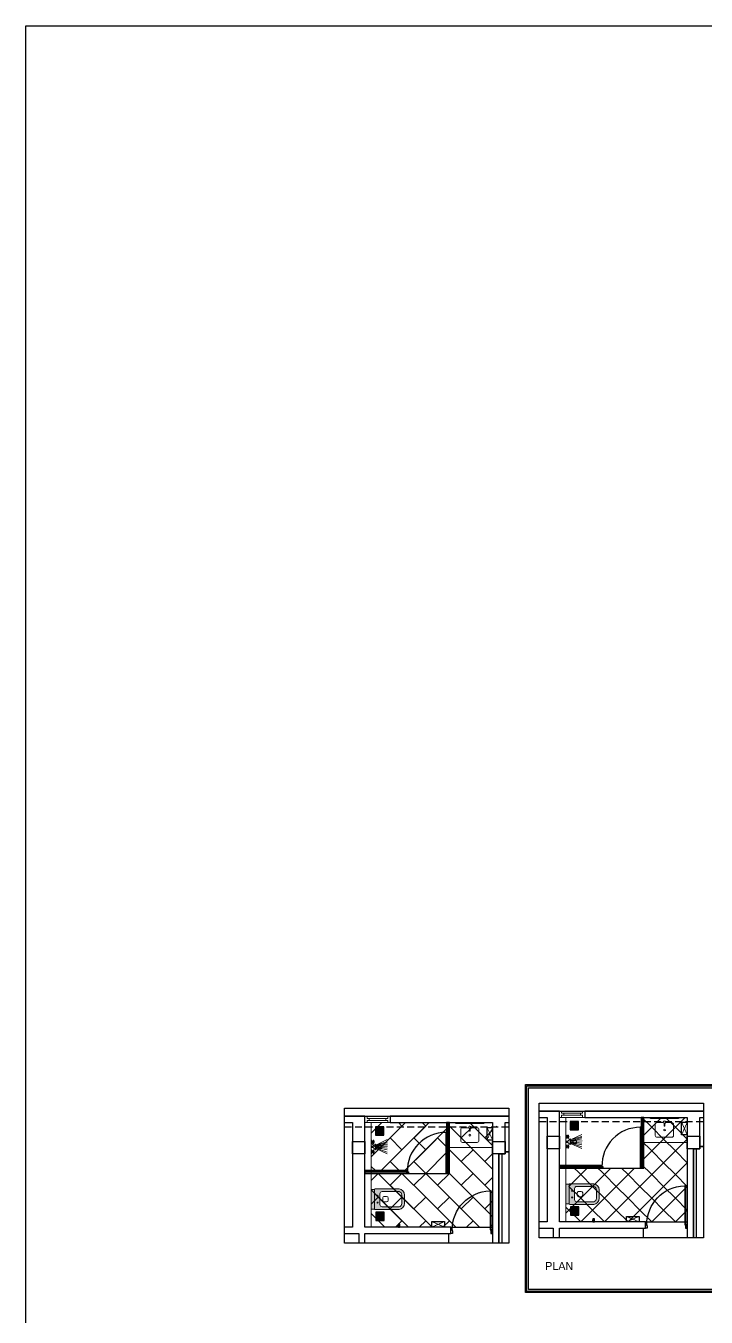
# Model space of a CAD drawing. Header units: millimetres. Extents: x 56222 to 3066687, y -650199 to -121287.
# Drawn here: x 155067 to 155554, y -180417 to -179491 of the extents above; entities that cross this region are included whole.
import ezdxf

# ---------------------------------------------------------------- set-up
doc = ezdxf.new("R2010")
doc.units = ezdxf.units.MM
doc.header["$MEASUREMENT"] = 0
for name, pattern in [('DASHED', [0.75, 0.5, -0.25]), ('DASHED2', [0.375, 0.25, -0.125]), ('HIDDEN', [0.375, 0.25, -0.125])]:
    doc.linetypes.add(name, pattern=pattern)
for name, color, linetype in [('AR DOOR', 40, 'Continuous'), ('AR ELE-5', 134, 'Continuous'), ('SANIT', 232, 'Continuous'), ('WC-DET', 8, 'Continuous')]:
    doc.layers.add(name, color=color, linetype=linetype)
for name, color, linetype, lineweight in [('BEAM', 160, 'HIDDEN', 25), ('COLUMN', 1, 'Continuous', 30), ('dim05', 1, 'Continuous', 13), ('el', 7, 'Continuous', 20), ('ELEC-wires', 1, 'DASHED2', 13), ('ELEVATION', 250, 'Continuous', 9), ('FIRST FLOOR', 7, 'Continuous', 9), ('FIRST FLOOR ( DW_RAIL )', 7, 'Continuous', 9), ('FIRST FLOOR_( PLine )_', 251, 'Continuous', 30), ('FURNITURE', 32, 'Continuous', 9), ('NAME PLATE', 7, 'Continuous', 25), ('sec. mark', 5, 'Continuous', 25), ('TILE', 14, 'Continuous', 9), ('UTILITY', 48, 'Continuous', 9), ('XX~SLAB ( BEAM )~ ( DIM )', 7, 'Continuous', 9)]:
    doc.layers.add(name, color=color, linetype=linetype, lineweight=lineweight)
doc.layers.add('hatch', color=253, linetype='Continuous', lineweight=0, transparency=0.4)
doc.layers.add('XX~SLAB ( PLINE )', color=251, linetype='Continuous', plot=False)
doc.styles.add('DATE', font='swissc.ttf', dxfattribs={"height": 6.75})

# ---------------------------------------------------------------- blocks, each defined once
blk = doc.blocks.new('6616')
at = {"color": 242, "linetype": 'DASHED', "true_color": 0xcd2027}
for p, q in [((386784.79, -36915.77), (386775.78, -36911.78)), ((386784.79, -36911.78), (386775.78, -36915.77))]:
    blk.add_line(p, q, dxfattribs=at)
at = {"layer": 'ELEC-wires', "color": 5, "linetype": 'ByBlock', "lineweight": 30, "ltscale": 4}
blk.add_lwpolyline([(386775.78, -36911.78), (386784.79, -36911.78), (386784.79, -36915.77), (386775.78, -36915.77)], close=True, dxfattribs=at)
blk = doc.blocks.new('*U19')
for points in [[(-1160, 0), (-1120, 0), (-1120, 30), (-1110, 30), (-1110, 100), (-1160, 100)], [(0, 0), (0, -1120), (-30, -1120), (-30, 0)], [(40, 0), (0, 0), (0, 30), (-10, 30), (-10, 100), (40, 100)]]:
    blk.add_lwpolyline(points, close=True)
at = {"layer": 'AR ELE-5', "linetype": 'ByBlock', "ltscale": 15}
blk.add_arc((2, 1), 1122, 180.0347, 267.627, dxfattribs=at)
blk = doc.blocks.new('A$C3EC62B37')
at = {"layer": 'FURNITURE', "lineweight": 30, "ltscale": 0.25, "true_color": 0xffffff}
h = blk.add_hatch(color=7, dxfattribs=at)
h.dxf.hatch_style = 1
h.paths.add_polyline_path([(-12.22, 0), (-12.22, 2.35), (-26.26, 2.35), (-26.26, 0)])
h.paths.add_polyline_path([(-26.26, 2.35), (-12.22, 2.35, 0.414214), (-11.83, 2.74), (-11.83, 19.96, 0.388639), (-16.24, 23.87), (-22.38, 23.87, 0.379499), (-26.65, 19.96), (-26.65, 2.74, 0.414214)])
h.paths.add_polyline_path([(-15.35, 6.26), (-23.13, 6.26, -0.414214), (-24.7, 7.83), (-24.7, 19.96, -0.349567), (-22.37, 21.91), (-16.24, 21.91, -0.364948), (-13.78, 19.96), (-13.78, 7.83, -0.414214)], flags=16)
h.paths.add_polyline_path([(-18.46, 8.22), (-20.02, 8.22, -0.414214), (-21.2, 9.39), (-21.2, 10.96, -0.414214), (-20.02, 12.13), (-18.46, 12.13, -0.414214), (-17.28, 10.96), (-17.28, 9.39, -0.414214)], flags=0)
h.paths.add_polyline_path([(-22.06, 4.53, -1), (-21.27, 4.53, -1)], flags=16)
at = {"layer": 'FURNITURE', "color": 0, "linetype": 'ByBlock', "lineweight": -2}
for p, q in [((-26.65, 2.74), (-26.65, 19.96)), ((-24.7, 7.83), (-24.7, 19.96)), ((-22.24, 23.87), (-16.24, 23.87)), ((-22.24, 21.91), (-16.24, 21.91)), ((-13.78, 7.83), (-13.78, 19.96)), ((-11.83, 2.74), (-11.83, 19.96)), ((-21.2, 9.39), (-21.2, 10.96)), ((-20.02, 12.13), (-18.46, 12.13)), ((-17.28, 9.39), (-17.28, 10.96)), ((-26.26, 2.35), (-12.22, 2.35)), ((-26.26, 2.35), (-26.26, 0)), ((-26.26, 0), (-12.22, 0)), ((-26.26, 0), (-12.22, 0)), ((-23.13, 6.26), (-15.35, 6.26)), ((-20.02, 8.22), (-18.46, 8.22)), ((-12.22, 2.35), (-12.22, 0))]:
    blk.add_line(p, q, dxfattribs=at)
for centre in [(-21.66, 4.53), (-16.81, 4.53)]:
    blk.add_circle(centre, 0.391, dxfattribs=at)
for centre, radius, start, end in [((-22.31, 19.5), 4.37, 89.08725, 174.03952), ((-22.31, 19.48), 2.44, 88.43702, 168.63483), ((-16.17, 19.5), 4.37, 5.96048, 90.91275), ((-16.17, 19.48), 2.44, 11.36517, 91.56298), ((-20.02, 10.96), 1.17, 90, 180), ((-20.02, 9.39), 1.17, 180, 270), ((-18.46, 10.96), 1.17, 0, 90), ((-18.46, 9.39), 1.17, 270, 0), ((-26.26, 2.74), 0.391, 180, 270), ((-23.13, 7.83), 1.57, 180, 270), ((-15.35, 7.83), 1.57, 270, 0), ((-12.22, 2.74), 0.391, 270, 0)]:
    blk.add_arc(centre, radius, start, end, dxfattribs=at)
blk = doc.blocks.new('A$C07311617')
at = {"layer": 'UTILITY'}
h = blk.add_hatch(color=7, dxfattribs=at)
h.paths.add_polyline_path([(-3.13, 2.02), (-3.13, 0), (-3.74, 0), (-3.74, 0.46), (-3.74, 1.42)])
h.paths.add_polyline_path([(-3.13, 0), (-3.13, -0.46), (-3.13, -2.02), (-3.74, -1.59), (-3.74, -0.46), (-3.74, 0)])
h = blk.add_hatch(color=7, dxfattribs=at)
h.paths.add_polyline_path([(0, 0.46), (0, 0), (-1.35, 0), (-1.35, 0.46)])
h.paths.add_polyline_path([(0, 0), (0, -0.46), (-1.35, -0.46), (-1.35, 0)])
at = {"layer": 'UTILITY', "color": 7}
for p, q in [((-3.74, 1.42), (-11.52, 4.9)), ((-3.74, 0.94), (-11.52, 3.66)), ((-3.74, 0.46), (-11.52, 2.15)), ((-3.74, 0), (-11.52, 0.93)), ((-3.13, 2.02), (-3.74, 1.42)), ((-3.13, -0.46), (-3.13, 2.02)), ((-1.35, 0.46), (-3.13, 2.02)), ((-3.13, 0.46), (-3.13, 1.42)), ((-1.74, 3.79), (-1.74, 4.05)), ((-1.74, 2.99), (-1.74, 2.72)), ((-1.47, 3.79), (-1.47, 4.05)), ((-1.47, 2.99), (-1.47, 2.72)), ((-1.35, -0.46), (-1.35, 0.46)), ((-1.35, 0.46), (0, 0.46)), ((-0.8, 3.9), (-0.8, 2.88)), ((-0.27, 2.44), (-0.27, 4.33)), ((0, -0.46), (0, 0.46)), ((-3.74, -0.46), (-11.62, -0.61)), ((-3.74, -0.46), (-11.57, -2.09)), ((-3.74, -1.03), (-11.52, -2.96)), ((-3.74, -1.59), (-11.52, -5.3)), ((-3.74, -1.59), (-11.52, -3.73)), ((-3.74, -1.59), (-3.13, -2.02)), ((-3.13, -0.46), (-3.13, -2.02)), ((-1.35, -0.46), (-3.13, -2.02)), ((-1.74, -3.22), (-1.74, -2.95)), ((-1.74, -4.02), (-1.74, -4.29)), ((-1.47, -3.22), (-1.47, -2.95)), ((-1.47, -4.02), (-1.47, -4.29)), ((-1.35, -0.46), (0, -0.46)), ((-0.8, -4.13), (-0.8, -3.11)), ((-0.27, -2.68), (-0.27, -4.56))]:
    blk.add_line(p, q, dxfattribs=at)
for points in [[(-1.35, 0.46), (-3.13, 2.02)], [(-3.13, -2.02), (-1.35, -0.46)]]:
    blk.add_lwpolyline(points, dxfattribs=at)
for points in [[(-1.07, 2.99), (-2.14, 2.99), (-2.14, 3.79), (-1.07, 3.79)], [(-1.07, -3.22), (-2.14, -3.22), (-2.14, -4.02), (-1.07, -4.02)]]:
    blk.add_lwpolyline(points, close=True, dxfattribs=at)
for centre, radius in [((-6.31, 0), 1.33), ((-1.6, 4.32), 0.298), ((-1.6, 3.39), 0.298), ((-1.6, 2.45), 0.298), ((-1.6, -2.69), 0.298), ((-1.6, -3.62), 0.298), ((-1.6, -4.55), 0.298)]:
    blk.add_circle(centre, radius, dxfattribs=at)
for centre, start, end in [((-1.47, 5.26), 285.25514, 344.74494), ((-1.47, 1.52), 15.25506, 74.74486), ((-1.47, -1.75), 285.25514, 344.74494), ((-1.47, -5.49), 15.25506, 74.74486)]:
    blk.add_arc(centre, 1.52, start, end, dxfattribs=at)
blk = doc.blocks.new('A$C775F2B7C')
at = {"layer": 'WC-DET', "color": 7}
for points in [[(0.02, 0.076), (0.007, 0.076, 0.150223), (0, 0.06), (0, 0.037), (0.007, 0.004, 0.333354), (0.011, 0), (0.025, 0), (0.038, 0, 0.333354), (0.043, 0.004), (0.05, 0.037), (0.05, 0.06, 0.150223), (0.043, 0.076), (0.03, 0.076)], [(0.025, 0.02), (0.012, 0.02, -0.354974), (0.007, 0.023), (0, 0.057)], [(0.02, 0.076), (0.02, 0.082, -0.414214), (0.021, 0.083), (0.025, 0.083)], [(0.025, 0.076), (0.02, 0.076, 0.150223)], [(0.03, 0.076), (0.03, 0.082, 0.414214), (0.029, 0.083), (0.025, 0.083)], [(0.025, 0.02), (0.038, 0.02, 0.354974), (0.042, 0.023), (0.05, 0.057)]]:
    blk.add_lwpolyline(points, format="xyb", dxfattribs=at)
at = {"layer": 'WC-DET'}
for points in [[(0, 0.063), (0.025, 0.063)], [(0, 0.057), (0.025, 0.057)], [(0.001, 0.065), (0.025, 0.065)], [(0.049, 0.065), (0.025, 0.065)], [(0.049, 0.063), (0.025, 0.063)], [(0.05, 0.057), (0.025, 0.057)]]:
    blk.add_lwpolyline(points, dxfattribs=at)
at = {"layer": 'WC-DET', "color": 7}
blk.add_lwpolyline([(0.03, 0.076), (0.025, 0.076)], dxfattribs=at)
blk = doc.blocks.new('NAHNYsquare')
at = {"color": 253}
for p, q in [((5, -2.99), (1, -2.99)), ((4.89, -2.32), (1.11, -2.32)), ((4.89, -3.65), (1.11, -3.65)), ((4.49, -1.65), (1.51, -1.65)), ((4.49, -4.32), (1.51, -4.32)), ((1.67, -4.48), (1.67, -1.49)), ((2.33, -4.87), (2.33, -1.1)), ((3, -0.99), (3, -4.99)), ((3.67, -4.87), (3.67, -1.1)), ((4.33, -4.48), (4.33, -1.49))]:
    blk.add_line(p, q, dxfattribs=at)
for points in [[(0, -5.99), (6, -5.99), (6, 0.01), (0, 0.01)], [(0.5, -5.49), (5.5, -5.49), (5.5, -0.49), (0.5, -0.49)]]:
    blk.add_lwpolyline(points, close=True)
for radius in [2.5, 2]:
    blk.add_circle((3, -2.99), radius)

msp = doc.modelspace()

# ---------------------------------------------------------------- hatches: boundary and pattern name
at = {"layer": 'hatch', "linetype": 'Continuous', "lineweight": 25}
h = msp.add_hatch(color=256, dxfattribs=at)
h.dxf.hatch_style = 1
h.paths.add_polyline_path([(155368.316, -180314.168), (155370.303, -180314.168), (155370.303, -180277.668), (155368.316, -180277.668)])
h = msp.add_hatch(color=256, dxfattribs=at)
h.dxf.hatch_style = 1
h.paths.add_polyline_path([(155507.824, -180310.475), (155509.811, -180310.475), (155509.811, -180273.975), (155507.824, -180273.975)])
h = msp.add_hatch(color=256, dxfattribs=at)
h.dxf.hatch_style = 1
h.paths.add_polyline_path([(155449.318, -180310.468), (155479.814, -180310.468), (155479.814, -180308.481), (155449.318, -180308.481)])
h = msp.add_hatch(color=256, dxfattribs=at)
h.dxf.hatch_style = 1
h.paths.add_polyline_path([(155309.809, -180314.161), (155340.306, -180314.161), (155340.306, -180312.174), (155309.809, -180312.174)])
at = {"layer": 'NAME PLATE', "true_color": 0xd39e00}
h = msp.add_hatch(color=42, dxfattribs=at)
h.paths.add_polyline_path([(155425.552, -180398.775), (155635.15, -180398.775), (155635.15, -180251.245), (155425.552, -180251.245)])
h.paths.add_polyline_path([(155427.023, -180397.304), (155633.679, -180397.304), (155633.679, -180252.716), (155427.023, -180252.716)], flags=16)

# ---------------------------------------------------------------- linework, layer by layer
at = {"layer": 'AR ELE-5'}
for points in [[(155507.918, -180309.118), (155507.918, -180281.075), (155507.193, -180281.075), (155507.193, -180309.118)], [(155368.409, -180312.811), (155368.409, -180284.768), (155367.684, -180284.768), (155367.684, -180312.811)], [(155479.318, -180308.975), (155479.718, -180308.975), (155479.718, -180309.275), (155480.447, -180309.275), (155480.447, -180309.975), (155479.318, -180309.975)], [(155508.318, -180308.975), (155507.918, -180308.975), (155507.918, -180309.275), (155507.189, -180309.275), (155507.189, -180309.975), (155508.318, -180309.975)], [(155339.809, -180312.668), (155340.209, -180312.668), (155340.209, -180312.968), (155340.938, -180312.968), (155340.938, -180313.668), (155339.809, -180313.668)], [(155368.809, -180312.668), (155368.409, -180312.668), (155368.409, -180312.968), (155367.68, -180312.968), (155367.68, -180313.668), (155368.809, -180313.668)]]:
    msp.add_lwpolyline(points, close=True, dxfattribs=at)
at = {"layer": 'AR ELE-5', "linetype": 'Continuous', "lineweight": 25}
for centre in [(155507.193, -180308.559), (155367.684, -180312.252)]:
    msp.add_arc(centre, 27.484, 90, 181.492127, dxfattribs=at)
at = {"layer": 'BEAM', "ltscale": 20}
for p, q in [((155295.186, -180280.668), (155412.87, -180280.668)), ((155434.694, -180276.975), (155552.378, -180276.975))]:
    msp.add_line(p, q, dxfattribs=at)
at = {"layer": 'COLUMN'}
for points in [[(155440.318, -180287.475), (155449.318, -180287.475), (155449.318, -180296.475), (155440.318, -180296.475)], [(155540.818, -180287.475), (155549.818, -180287.475), (155549.818, -180296.475), (155540.818, -180296.475)], [(155300.809, -180291.168), (155309.809, -180291.168), (155309.809, -180300.168), (155300.809, -180300.168)], [(155401.309, -180291.168), (155410.309, -180291.168), (155410.309, -180300.168), (155401.309, -180300.168)]]:
    msp.add_lwpolyline(points, close=True, dxfattribs=at)
at = {"layer": 'dim05', "color": 1, "linetype": 'Continuous', "lineweight": 25}
for p, q in [((155371.309, -180352.668), (155401.309, -180352.668)), ((155510.818, -180348.975), (155540.818, -180348.975))]:
    msp.add_line(p, q, dxfattribs=at)
at = {"layer": 'ELEVATION', "lineweight": 25, "transparency": 33554600}
for points in [[(155295.186, -180267.455), (155412.87, -180267.455), (155412.87, -180364.162), (155295.186, -180364.162)], [(155434.694, -180263.762), (155552.378, -180263.762), (155552.378, -180360.469), (155434.694, -180360.469)]]:
    msp.add_lwpolyline(points, close=True, dxfattribs=at)
at = {"layer": 'FIRST FLOOR'}
for p, q in [((155434.694, -180269.475), (155552.378, -180269.475)), ((155449.318, -180348.975), (155449.318, -180269.475)), ((155467.318, -180273.975), (155467.318, -180269.475)), ((155295.186, -180273.168), (155412.87, -180273.168)), ((155295.186, -180277.668), (155300.809, -180277.668)), ((155300.809, -180352.668), (155300.809, -180277.668)), ((155309.809, -180352.668), (155309.809, -180273.168)), ((155309.809, -180277.668), (155401.309, -180277.668)), ((155327.809, -180277.668), (155327.809, -180273.168)), ((155401.309, -180364.162), (155401.309, -180277.668)), ((155410.309, -180277.668), (155412.87, -180277.668)), ((155410.309, -180300.168), (155410.309, -180277.668)), ((155434.694, -180273.975), (155440.318, -180273.975)), ((155440.318, -180348.975), (155440.318, -180273.975)), ((155449.318, -180273.975), (155540.818, -180273.975)), ((155540.818, -180360.469), (155540.818, -180273.975)), ((155549.818, -180273.975), (155552.378, -180273.975)), ((155549.818, -180296.475), (155549.818, -180273.975)), ((155545.318, -180360.469), (155545.318, -180296.475)), ((155405.809, -180364.162), (155405.809, -180300.168)), ((155295.186, -180352.668), (155300.809, -180352.668)), ((155309.809, -180352.668), (155401.309, -180352.668)), ((155371.309, -180357.168), (155371.309, -180352.668)), ((155434.694, -180348.975), (155440.318, -180348.975)), ((155434.694, -180353.475), (155444.818, -180353.475)), ((155444.818, -180353.475), (155444.818, -180360.469)), ((155449.318, -180348.975), (155540.818, -180348.975)), ((155449.318, -180353.475), (155510.818, -180353.475)), ((155449.318, -180353.475), (155449.318, -180360.469)), ((155510.818, -180353.475), (155510.818, -180348.975)), ((155295.186, -180357.168), (155305.309, -180357.168)), ((155305.309, -180357.168), (155305.309, -180364.162)), ((155309.809, -180357.168), (155371.309, -180357.168)), ((155309.809, -180357.168), (155309.809, -180364.162))]:
    msp.add_line(p, q, dxfattribs=at)
at = {"layer": 'FIRST FLOOR ( DW_RAIL )'}
for points in [[(155467.318, -180269.475), (155465.818, -180269.475), (155465.818, -180270.975), (155464.318, -180270.975), (155464.318, -180272.475), (155452.318, -180272.475), (155452.318, -180270.975), (155450.818, -180270.975), (155450.818, -180269.475), (155449.318, -180269.475), (155449.318, -180273.975), (155450.818, -180273.975), (155450.818, -180272.475), (155452.318, -180272.475), (155452.318, -180270.975), (155464.318, -180270.975), (155464.318, -180272.475), (155465.818, -180272.475), (155465.818, -180273.975), (155467.318, -180273.975), (155467.318, -180269.475), (155449.318, -180269.475), (155449.318, -180273.975), (155467.318, -180273.975)], [(155327.809, -180273.168), (155326.309, -180273.168), (155326.309, -180274.668), (155324.809, -180274.668), (155324.809, -180276.168), (155312.809, -180276.168), (155312.809, -180274.668), (155311.309, -180274.668), (155311.309, -180273.168), (155309.809, -180273.168), (155309.809, -180277.668), (155311.309, -180277.668), (155311.309, -180276.168), (155312.809, -180276.168), (155312.809, -180274.668), (155324.809, -180274.668), (155324.809, -180276.168), (155326.309, -180276.168), (155326.309, -180277.668), (155327.809, -180277.668), (155327.809, -180273.168), (155309.809, -180273.168), (155309.809, -180277.668), (155327.809, -180277.668)]]:
    msp.add_lwpolyline(points, close=True, dxfattribs=at)
at = {"layer": 'FIRST FLOOR_( PLine )_'}
for p, q in [((155449.318, -180269.475), (155434.694, -180269.475)), ((155449.318, -180348.975), (155449.318, -180269.475)), ((155309.809, -180273.168), (155295.186, -180273.168)), ((155295.186, -180277.668), (155300.809, -180277.668)), ((155300.809, -180277.668), (155300.809, -180352.668)), ((155309.809, -180352.668), (155309.809, -180273.168)), ((155434.694, -180273.975), (155440.318, -180273.975)), ((155440.318, -180273.975), (155440.318, -180348.975)), ((155300.809, -180352.668), (155295.186, -180352.668)), ((155371.309, -180352.668), (155309.809, -180352.668)), ((155371.309, -180357.168), (155371.309, -180352.668)), ((155440.318, -180348.975), (155434.694, -180348.975)), ((155434.694, -180353.475), (155444.818, -180353.475)), ((155444.818, -180353.475), (155444.818, -180360.469)), ((155510.818, -180348.975), (155449.318, -180348.975)), ((155449.318, -180360.469), (155449.318, -180353.475)), ((155449.318, -180353.475), (155510.818, -180353.475)), ((155510.818, -180353.475), (155510.818, -180348.975)), ((155295.186, -180357.168), (155305.309, -180357.168)), ((155305.309, -180357.168), (155305.309, -180364.162)), ((155309.809, -180364.162), (155309.809, -180357.168)), ((155309.809, -180357.168), (155371.309, -180357.168))]:
    msp.add_line(p, q, dxfattribs=at)
for points in [[(155552.378, -180269.475), (155467.318, -180269.475), (155467.318, -180273.975), (155540.818, -180273.975), (155540.818, -180360.469)], [(155412.87, -180273.168), (155327.809, -180273.168), (155327.809, -180277.668), (155401.309, -180277.668), (155401.309, -180364.162)], [(155405.809, -180364.162), (155405.809, -180300.168), (155410.309, -180300.168), (155410.309, -180277.668), (155412.87, -180277.668)], [(155545.318, -180360.469), (155545.318, -180296.475), (155549.818, -180296.475), (155549.818, -180273.975), (155552.378, -180273.975)]]:
    msp.add_lwpolyline(points, dxfattribs=at)
at = {"layer": 'FURNITURE', "color": 5, "lineweight": 30, "ltscale": 10000}
for p, q in [((155368.809, -180277.668), (155368.809, -180313.668)), ((155369.809, -180277.668), (155369.809, -180313.668)), ((155508.318, -180273.975), (155508.318, -180309.975)), ((155509.318, -180273.975), (155509.318, -180309.975)), ((155449.318, -180308.975), (155479.318, -180308.975)), ((155479.318, -180308.975), (155479.318, -180309.975)), ((155309.809, -180312.668), (155339.809, -180312.668)), ((155309.809, -180313.668), (155339.809, -180313.668)), ((155339.809, -180312.668), (155339.809, -180313.668)), ((155369.809, -180313.668), (155368.809, -180313.668)), ((155449.318, -180309.975), (155479.318, -180309.975)), ((155509.318, -180309.975), (155508.318, -180309.975))]:
    msp.add_line(p, q, dxfattribs=at)
at = {"layer": 'FURNITURE'}
for p, q in [((155369.809, -180313.668), (155369.809, -180277.668)), ((155401.309, -180277.668), (155369.809, -180277.668)), ((155369.809, -180277.668), (155369.809, -180294.475)), ((155401.309, -180295.674), (155401.309, -180277.668)), ((155509.318, -180309.975), (155509.318, -180273.975)), ((155540.818, -180273.975), (155509.318, -180273.975)), ((155509.318, -180273.975), (155509.318, -180290.782)), ((155540.818, -180291.981), (155540.818, -180273.975)), ((155369.809, -180295.674), (155401.309, -180295.674)), ((155509.318, -180291.98), (155540.818, -180291.981))]:
    msp.add_line(p, q, dxfattribs=at)
at = {"layer": 'FURNITURE', "lineweight": 30}
for p, q in [((155410.309, -180298.668), (155412.87, -180298.668)), ((155549.818, -180294.975), (155552.378, -180294.975)), ((155509.319, -180353.526), (155509.319, -180360.469)), ((155369.81, -180357.219), (155369.81, -180364.162))]:
    msp.add_line(p, q, dxfattribs=at)
at = {"layer": 'FURNITURE'}
for points in [[(155309.809, -180313.668), (155314.309, -180313.668), (155314.309, -180277.668), (155309.809, -180277.668)], [(155449.318, -180309.975), (155453.818, -180309.975), (155453.818, -180273.975), (155449.318, -180273.975)], [(155524.255, -180278.101), (155524.255, -180280.204), (155524.791, -180280.204), (155524.791, -180278.101)], [(155384.746, -180281.795), (155384.746, -180283.897), (155385.283, -180283.897), (155385.283, -180281.795)], [(155314.309, -180352.574), (155309.809, -180352.574), (155309.809, -180313.668), (155314.309, -180313.668)], [(155453.818, -180348.881), (155449.318, -180348.881), (155449.318, -180309.975), (155453.818, -180309.975)]]:
    msp.add_lwpolyline(points, close=True, dxfattribs=at)
at = {"layer": 'FURNITURE', "color": 5, "lineweight": 30, "ltscale": 10000}
for points in [[(155375.03, -180277.923), (155394.998, -180277.923), (155394.998, -180278.482), (155375.03, -180278.482)], [(155514.539, -180274.23), (155534.507, -180274.23), (155534.507, -180274.789), (155514.539, -180274.789)]]:
    msp.add_lwpolyline(points, close=True, dxfattribs=at)
at = {"layer": 'FURNITURE'}
for points in [[(155385.877, -180281.442), (155390.149, -180281.442, -0.4142136), (155391.481, -180282.774), (155391.481, -180290.573, -0.4142136), (155390.149, -180291.906), (155379.767, -180291.906, -0.4142136), (155378.435, -180290.574), (155378.435, -180282.774, -0.4142136), (155379.767, -180281.442), (155384.241, -180281.442)], [(155525.385, -180277.749), (155529.657, -180277.749, -0.4142136), (155530.989, -180279.081), (155530.99, -180286.88, -0.4142136), (155529.658, -180288.212), (155519.276, -180288.213, -0.4142136), (155517.944, -180286.881), (155517.944, -180279.081, -0.4142136), (155519.276, -180277.749), (155523.75, -180277.749)]]:
    msp.add_lwpolyline(points, format="xyb", dxfattribs=at)
at = {"layer": 'FURNITURE', "lineweight": 30}
for points in [[(155412.87, -180298.668), (155410.309, -180298.668), (155410.309, -180277.668), (155412.87, -180277.668)], [(155552.378, -180294.975), (155549.818, -180294.975), (155549.818, -180273.975), (155552.378, -180273.975)], [(155547.568, -180360.469), (155547.568, -180296.475), (155545.318, -180296.475), (155545.318, -180360.469)], [(155408.059, -180364.162), (155408.059, -180300.168), (155405.809, -180300.168), (155405.809, -180364.162)]]:
    msp.add_lwpolyline(points, dxfattribs=at)
at = {"layer": 'FURNITURE'}
for centre in [(155385.059, -180286.75), (155524.568, -180283.057)]:
    msp.add_circle(centre, 0.613, dxfattribs=at)
for centre in [(155385.059, -180281.079), (155524.568, -180277.386)]:
    msp.add_arc(centre, 0.895, 284.4676, 249.530737, dxfattribs=at)
at = {"layer": 'NAME PLATE', "color": 42, "true_color": 0xd39e00}
for points in [[(155424.817, -180250.509), (155635.885, -180250.509), (155635.885, -180399.511), (155424.817, -180399.511)], [(155425.552, -180251.245), (155635.15, -180251.245), (155635.15, -180398.775), (155425.552, -180398.775)], [(155427.023, -180252.716), (155633.679, -180252.716), (155633.679, -180397.304), (155427.023, -180397.304)]]:
    msp.add_lwpolyline(points, close=True, dxfattribs=at)
at = {"layer": 'TILE', "color": 1, "linetype": 'Continuous', "lineweight": 25}
msp.add_lwpolyline([(155066.713, -179491.172), (157411.924, -179491.172), (157411.924, -181613.565), (155066.713, -181613.565)], close=True, dxfattribs=at)
at = {"layer": 'XX~SLAB ( BEAM )~ ( DIM )', "color": 67, "linetype": 'Continuous', "lineweight": 25, "true_color": 0x727430}
for p, q in [((155321.95, -180277.668), (155314.309, -180285.309)), ((155338.92, -180277.668), (155327.876, -180288.712)), ((155355.891, -180277.668), (155344.847, -180288.712)), ((155370.303, -180280.227), (155387.273, -180297.197)), ((155384.714, -180277.668), (155387.273, -180280.227)), ((155387.273, -180280.227), (155401.309, -180294.263)), ((155327.876, -180288.712), (155314.309, -180302.279)), ((155327.876, -180288.712), (155319.391, -180297.197)), ((155344.847, -180288.712), (155327.876, -180305.683)), ((155361.817, -180288.712), (155344.847, -180305.683)), ((155314.309, -180302.279), (155319.391, -180297.197)), ((155370.303, -180297.197), (155387.273, -180314.168)), ((155387.273, -180297.197), (155401.309, -180311.233)), ((155327.876, -180305.683), (155321.385, -180312.174)), ((155344.847, -180305.683), (155338.355, -180312.174)), ((155319.391, -180314.168), (155336.362, -180331.138)), ((155336.368, -180314.161), (155336.362, -180314.168)), ((155336.362, -180314.168), (155353.332, -180331.138)), ((155340.306, -180314.161), (155368.316, -180314.168)), ((155353.332, -180314.168), (155370.303, -180331.138)), ((155370.303, -180314.168), (155387.273, -180331.138)), ((155387.273, -180314.168), (155401.309, -180328.204)), ((155479.814, -180310.468), (155507.824, -180310.475)), ((155314.309, -180326.056), (155319.391, -180331.138)), ((155319.391, -180331.138), (155336.362, -180348.109)), ((155336.362, -180331.138), (155353.332, -180348.109)), ((155353.332, -180331.138), (155370.303, -180348.109)), ((155370.303, -180331.138), (155387.273, -180348.109)), ((155387.273, -180331.138), (155401.309, -180345.174))]:
    msp.add_line(p, q, dxfattribs=at)
for points in [[(155321.385, -180295.204), (155336.362, -180280.227), (155333.803, -180277.668)], [(155327.876, -180288.712), (155336.362, -180297.197), (155353.332, -180280.227), (155350.773, -180277.668)], [(155368.316, -180278.24), (155367.744, -180277.668)], [(155369.809, -180279.733), (155369.809, -180279.733)], [(155369.809, -180280.72), (155369.862, -180280.668)], [(155369.809, -180280.72), (155369.862, -180280.668)], [(155387.273, -180280.227), (155378.788, -180288.712), (155370.303, -180280.227)], [(155401.309, -180300.132), (155395.758, -180305.683), (155378.788, -180288.712), (155387.273, -180280.227)], [(155401.309, -180283.161), (155395.758, -180288.712), (155384.714, -180277.668)], [(155404.244, -180280.227), (155403.803, -180280.668)], [(155507.824, -180288.63), (155515.362, -180281.092), (155523.847, -180289.578), (155515.362, -180298.063), (155507.824, -180290.525)], [(155508.244, -180273.975), (155515.362, -180281.092), (155522.48, -180273.975)], [(155539.45, -180273.975), (155532.333, -180281.092), (155525.215, -180273.975)], [(155321.385, -180312.174), (155336.362, -180297.197), (155327.876, -180288.712)], [(155338.355, -180312.174), (155353.332, -180297.197), (155344.847, -180288.712)], [(155344.847, -180288.712), (155353.332, -180297.197), (155368.316, -180282.214)], [(155368.316, -180295.21), (155361.817, -180288.712)], [(155401.309, -180294.263), (155395.758, -180288.712), (155401.309, -180283.161)], [(155314.309, -180292.115), (155319.391, -180297.197)], [(155314.309, -180292.115), (155319.391, -180297.197)], [(155317.397, -180299.191), (155314.309, -180302.279)], [(155344.847, -180305.683), (155353.332, -180314.168), (155368.316, -180299.184)], [(155369.809, -180296.704), (155369.809, -180296.704)], [(155387.273, -180297.197), (155378.788, -180305.683), (155370.303, -180297.197)], [(155401.309, -180317.102), (155395.758, -180322.653), (155378.788, -180305.683), (155387.273, -180297.197)], [(155507.824, -180307.496), (155515.362, -180315.034), (155523.847, -180306.548), (155515.362, -180298.063), (155507.824, -180305.601)], [(155314.309, -180309.086), (155317.397, -180312.174)], [(155327.876, -180305.683), (155334.368, -180312.174)], [(155353.332, -180314.168), (155344.847, -180305.683)], [(155401.309, -180311.233), (155395.758, -180305.683), (155401.309, -180300.132)], [(155471.003, -180308.481), (155464.45, -180315.034), (155457.898, -180308.481)], [(155474.868, -180308.481), (155481.421, -180315.034), (155485.985, -180310.47)], [(155314.309, -180319.25), (155319.391, -180314.168)], [(155353.332, -180331.138), (155344.847, -180339.624), (155327.876, -180322.653), (155336.362, -180314.168)], [(155336.355, -180314.161), (155336.362, -180314.168), (155336.368, -180314.161)], [(155370.303, -180331.138), (155361.817, -180339.624), (155344.847, -180322.653), (155353.332, -180314.168)], [(155387.273, -180331.138), (155378.788, -180339.624), (155361.817, -180322.653), (155370.303, -180314.168)], [(155368.809, -180312.674), (155368.803, -180312.668)], [(155387.273, -180314.168), (155378.788, -180322.653), (155370.303, -180314.168)], [(155401.309, -180334.073), (155395.758, -180339.624), (155378.788, -180322.653), (155387.273, -180314.168)], [(155401.309, -180328.204), (155395.758, -180322.653), (155401.309, -180317.102)], [(155502.951, -180310.474), (155498.391, -180315.034), (155493.829, -180310.471)], [(155336.362, -180331.138), (155327.876, -180339.624), (155314.309, -180326.056)], [(155319.391, -180331.138), (155314.309, -180336.22)], [(155314.309, -180336.22), (155319.391, -180331.138)], [(155340.92, -180352.668), (155327.876, -180339.624), (155336.362, -180331.138)], [(155357.891, -180352.668), (155344.847, -180339.624), (155353.332, -180331.138)], [(155374.862, -180352.668), (155361.817, -180339.624), (155370.303, -180331.138)], [(155391.832, -180352.668), (155378.788, -180339.624), (155387.273, -180331.138)], [(155401.309, -180345.174), (155395.758, -180339.624), (155401.309, -180334.073)], [(155323.95, -180352.668), (155314.309, -180343.027)], [(155453.818, -180342.637), (155455.965, -180340.489), (155453.818, -180338.342)], [(155453.818, -180342.637), (155455.965, -180340.489), (155464.45, -180348.975)], [(155464.45, -180348.975), (155464.45, -180348.975), (155472.936, -180340.489), (155481.421, -180348.975)], [(155481.421, -180348.975), (155489.906, -180340.489), (155498.391, -180348.975)], [(155498.391, -180348.975), (155498.391, -180348.975), (155506.877, -180340.489), (155515.362, -180348.975)], [(155515.362, -180348.975), (155523.847, -180340.489), (155532.333, -180348.975)], [(155336.362, -180348.109), (155331.803, -180352.668)], [(155353.332, -180348.109), (155348.773, -180352.668)], [(155370.303, -180348.109), (155365.744, -180352.668)], [(155387.273, -180348.109), (155382.714, -180352.668)], [(155401.309, -180351.044), (155399.559, -180352.794)]]:
    msp.add_lwpolyline(points, dxfattribs=at)
at = {"layer": 'XX~SLAB ( BEAM )~ ( DIM )', "color": 27, "lineweight": 25, "true_color": 0x7d5120}
for points in [[(155368.316, -180314.168), (155370.303, -180314.168), (155370.303, -180277.668), (155368.316, -180277.668)], [(155507.824, -180310.475), (155509.811, -180310.475), (155509.811, -180273.975), (155507.824, -180273.975)], [(155479.814, -180310.468), (155479.814, -180308.481), (155449.318, -180308.481), (155449.318, -180310.468)], [(155340.306, -180314.161), (155340.306, -180312.174), (155309.809, -180312.174), (155309.809, -180314.161)]]:
    msp.add_lwpolyline(points, close=True, dxfattribs=at)
at = {"layer": 'XX~SLAB ( BEAM )~ ( DIM )', "color": 67, "linetype": 'Continuous', "lineweight": 25, "true_color": 0x727430}
for points in [[(155532.333, -180281.092), (155523.847, -180289.578), (155532.333, -180298.063), (155540.818, -180289.578)], [(155532.333, -180315.034), (155523.847, -180306.548), (155532.333, -180298.063), (155540.818, -180306.548)], [(155464.45, -180315.034), (155455.965, -180323.519), (155464.45, -180332.004), (155472.936, -180323.519)], [(155481.421, -180315.034), (155489.906, -180323.519), (155481.421, -180332.004), (155472.936, -180323.519)], [(155498.391, -180315.034), (155489.906, -180323.519), (155498.391, -180332.004), (155506.877, -180323.519)], [(155515.362, -180315.034), (155523.847, -180323.519), (155515.362, -180332.004), (155506.877, -180323.519)], [(155532.333, -180315.034), (155523.847, -180323.519), (155532.333, -180332.004), (155540.818, -180323.519)], [(155464.45, -180348.975), (155455.965, -180340.489), (155464.45, -180332.004), (155472.936, -180340.489)], [(155481.421, -180348.975), (155489.906, -180340.489), (155481.421, -180332.004), (155472.936, -180340.489)], [(155498.391, -180348.975), (155489.906, -180340.489), (155498.391, -180332.004), (155506.877, -180340.489)], [(155515.362, -180348.975), (155523.847, -180340.489), (155515.362, -180332.004), (155506.877, -180340.489)], [(155532.333, -180348.975), (155523.847, -180340.489), (155532.333, -180332.004), (155540.818, -180340.489)]]:
    msp.add_lwpolyline(points, close=True, dxfattribs=at)
at = {"layer": 'XX~SLAB ( PLINE )'}
for points in [[(155434.694, -180269.475), (155552.378, -180269.475)], [(155295.186, -180273.168), (155412.87, -180273.168)]]:
    msp.add_lwpolyline(points, dxfattribs=at)

# ---------------------------------------------------------------- block references
at = {"layer": 'AR DOOR', "linetype": 'ByBlock', "lineweight": -2, "extrusion": (0, 0, -1), "xscale": 0.02500000000004618, "yscale": 0.02500000000004618, "zscale": -0.02500000000004618, "rotation": 180}
for p in [(-155400.309, -180354.668), (-155539.818, -180350.975)]:
    msp.add_blockref('*U19', p, dxfattribs=at)
at = {"layer": 'el', "color": 1, "rotation": 89.99999999999999}
for p in [(118485.538, -567065.992), (118625.047, -567062.299)]:
    msp.add_blockref('6616', p, dxfattribs=at)
at = {"layer": 'el', "color": 1}
for p in [(-231278.469, -143433.204), (-231417.978, -143436.897)]:
    msp.add_blockref('6616', p, dxfattribs=at)
at = {"layer": 'FURNITURE', "lineweight": 18, "rotation": 180.033128036849}
for p in [(155314.309, -180295.168), (155453.818, -180291.475)]:
    msp.add_blockref('A$C07311617', p, dxfattribs=at)
at = {"layer": 'FURNITURE', "xscale": -1, "rotation": 270}
for p in [(155314.309, -180313.429), (155453.818, -180309.736)]:
    msp.add_blockref('A$C3EC62B37', p, dxfattribs=at)
at = {"layer": 'SANIT', "linetype": 'ByBlock', "rotation": 269.9999999999999}
for p in [(155323.431, -180280.667), (155462.94, -180276.974), (155323.617, -180341.893), (155463.126, -180338.199)]:
    msp.add_blockref('NAHNYsquare', p, dxfattribs=at)
at = {"layer": 'WC-DET', "xscale": 27.91359444021024, "yscale": 27.91359444021024, "zscale": 27.91359444021024}
for p in [(155333.534, -180352.668), (155473.043, -180348.975)]:
    msp.add_blockref('A$C775F2B7C', p, dxfattribs=at)

# ---------------------------------------------------------------- texts
at = {"layer": 'sec. mark', "lineweight": 20, "insert": (155418.956, -180377.719), "char_height": 5.74001, "attachment_point": 1, "style": 'DATE'}
msp.add_mtext_dynamic_manual_height_columns('\\pxqc;{\\fCentury Gothic|b0|i0|c0|p34;\\C5;PLAN}', width=60.21435, gutter_width=1, heights=[0], dxfattribs=at)

doc.saveas('drawing.dxf')
